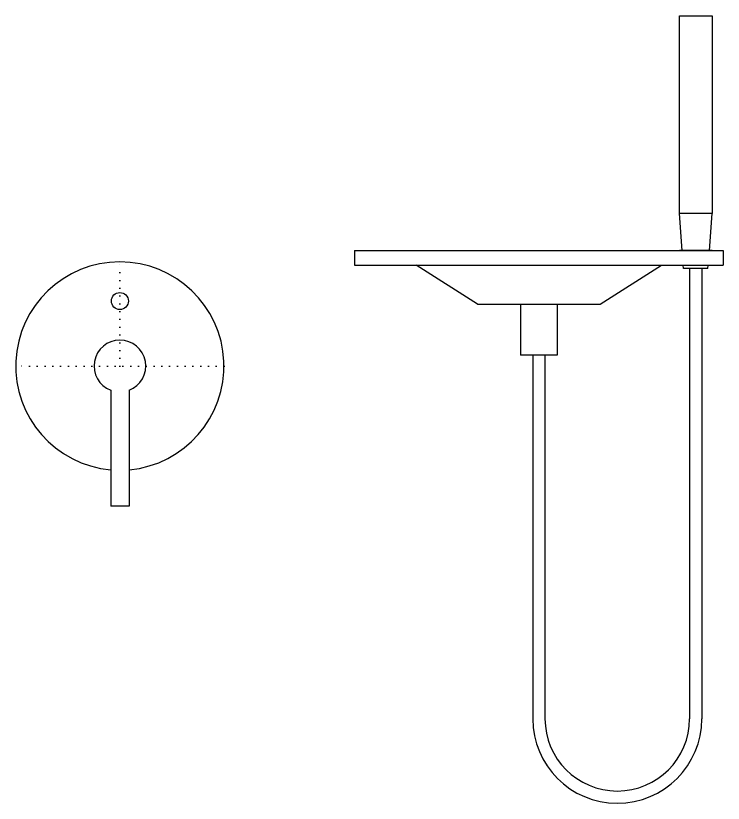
# Model space of a CAD drawing. Header units: millimetres. Extents: x 0 to 460316, y -63250 to 103204.
# Drawn here: x 205644 to 206222, y 48213 to 48856 of the extents above; entities that cross this region are included whole.
import ezdxf

# ---------------------------------------------------------------- set-up
doc = ezdxf.new("R2010")
doc.units = ezdxf.units.MM
doc.header["$LTSCALE"] = 25
doc.linetypes.add('DOT', pattern=[0.25, 0, -0.25])
doc.layers.add('ac-site', color=253, linetype='Continuous')
doc.layers.add('line', color=7, linetype='Continuous')

msp = doc.modelspace()

# ---------------------------------------------------------------- linework, layer by layer
at = {"layer": 'ac-site', "linetype": 'DOT'}
for p, q in [((205729.17, 48570.22), (205729.17, 48655.22)), ((205814.17, 48570.22), (205644.17, 48570.22))]:
    msp.add_line(p, q, dxfattribs=at)
at = {"layer": 'ac-site'}
for p, q in [((206194.1, 48649.67), (206194.1, 48282.38)), ((206204.1, 48649.67), (206204.1, 48282.38)), ((206066.06, 48579.14), (206066.06, 48282.38)), ((206076.06, 48579.14), (206076.06, 48282.38))]:
    msp.add_line(p, q, dxfattribs=at)
for radius in [69.02, 59.02]:
    msp.add_arc((206135.08, 48282.38), radius, 180, 0, dxfattribs=at)
at = {"layer": 'line'}
for p, q in [((206185.75, 48856.09), (206212.45, 48856.09)), ((206185.75, 48694.59), (206185.75, 48856.09)), ((206212.45, 48856.09), (206212.45, 48694.59)), ((206212.45, 48694.59), (206185.75, 48694.59)), ((206187.99, 48664.59), (206185.75, 48694.59)), ((206210.21, 48664.59), (206212.45, 48694.59)), ((205920.56, 48664.59), (205920.56, 48652.59)), ((205920.56, 48664.59), (206221.56, 48664.59)), ((206212.45, 48664.59), (206185.75, 48664.59)), ((206221.56, 48664.59), (206221.56, 48652.59)), ((205920.56, 48652.59), (206221.56, 48652.59)), ((206021.06, 48620.59), (205971.06, 48652.59)), ((206121.06, 48620.59), (206171.06, 48652.59)), ((206189.1, 48649.67), (206188.88, 48652.59)), ((206209.1, 48649.67), (206189.1, 48649.67)), ((206209.1, 48649.67), (206209.32, 48652.59)), ((206021.06, 48620.59), (206121.06, 48620.59)), ((206056.06, 48620.59), (206056.06, 48579.14)), ((206086.06, 48620.59), (206086.06, 48579.14)), ((206086.06, 48579.14), (206056.06, 48579.14)), ((205721.67, 48550.5), (205721.67, 48455.96)), ((205736.67, 48550.5), (205736.67, 48455.96)), ((205736.67, 48455.96), (205721.67, 48455.96))]:
    msp.add_line(p, q, dxfattribs=at)
msp.add_circle((205729.17, 48623.27), 6.94, dxfattribs=at)
for radius, start, end in [(85, 275.06209, 264.93791), (21.1, 290.8202, 249.1798)]:
    msp.add_arc((205729.17, 48570.22), radius, start, end, dxfattribs=at)

doc.saveas('drawing.dxf')
